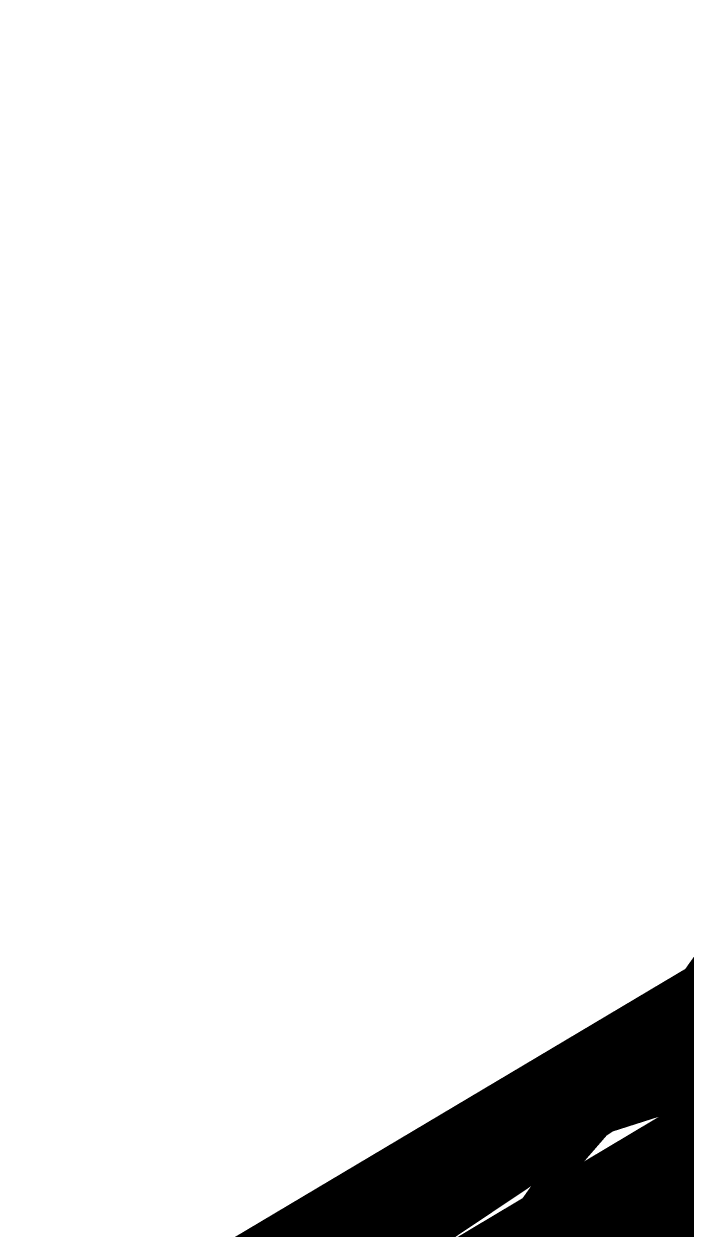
# Model space of a CAD drawing. Header units: metres. Extents: x -319 to 534, y -156 to 412.
# Drawn here: x -107.4 to -2.8, y -3.4 to 187 of the extents above; entities that cross this region are included whole.
import ezdxf

# ---------------------------------------------------------------- set-up
doc = ezdxf.new("R2010")
doc.units = ezdxf.units.M
doc.layers.add('PLATFORM', color=2, linetype='Continuous')

msp = doc.modelspace()

# ---------------------------------------------------------------- linework, layer by layer
at = {"layer": 'PLATFORM'}
for points in [[(18.58, 68.33, 107.25, 0, 0), (22.39, 70.76, 107.25, 0, 0), (27.21, 71.03, 107.25, 0, 0), (45.73, 73.09, 107.25, 0, 0), (55.94, 74.78, 107.25, 0, 0), (70.56, 75.19, 107.25, 0, 0), (84.47, 76.47, 107.25, 0, 0), (95.15, 74.97, 107.25, 0, 0), (111.1, 75, 107.25, 0, 0), (124.79, 76.14, 107.25, 0, 0), (139.43, 77.36, 107.25, 0, 0), (148.71, 78.24, 107.25, 0, 0), (163.99, 78.72, 107.25, 0, 0), (166.13, 71.49, 107.25, 0, 0), (171.08, 65.42, 107.25, 0, 0), (29.16, 56.98, 107.25, 0, 0), (26.45, 59.7, 107.25, 0, 0)], [(41.7, 43.67, 106.25, 0, 0), (143.31, 49.81, 106.25, 0, 0), (138.94, 46.2, 106.25, 0, 0), (130.47, 40.98, 106.25, 0, 0), (115.09, 29.93, 106.25, 0, 0), (108.28, 24.71, 106.25, 0, 0), (98.3, 31.48, 106.25, 0, 0), (85.8, 38.41, 106.25, 0, 0), (77.39, 31.76, 106.25, 0, 0), (68.28, 22.52, 106.25, 0, 0), (61.05, 14.23, 106.25, 0, 0), (57.89, 8.41, 106.25, 0, 0), (54.46, 25.17, 106.25, 0, 0), (50.54, 32.88, 106.25, 0, 0)], [(29.16, 56.98, 105.5, 0, 0), (171.08, 65.42, 105.5, 0, 0), (164.44, 61.64, 105.5, 0, 0), (148.94, 54.45, 105.5, 0, 0), (143.31, 49.81, 105.5, 0, 0), (41.7, 43.67, 105.5, 0, 0), (38.46, 47.62, 105.5, 0, 0)]]:
    msp.add_lwpolyline(points, format="xyseb", close=True, dxfattribs=at)

doc.saveas('drawing.dxf')
